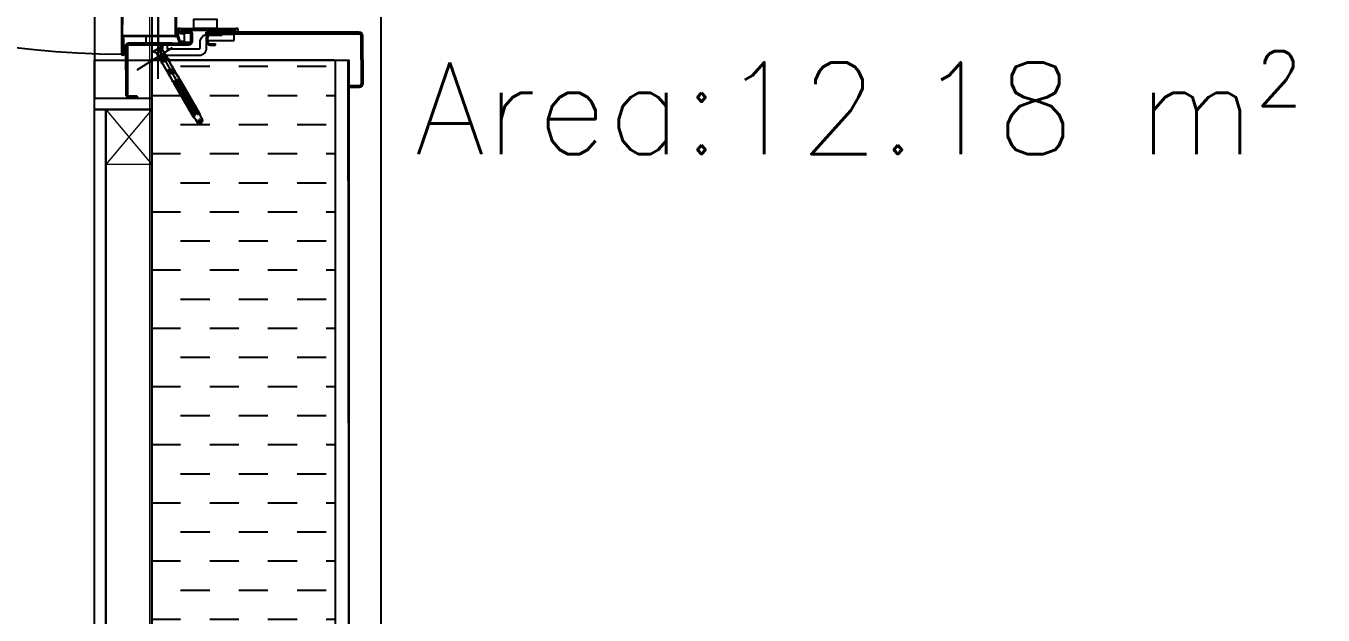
# Model space of a CAD drawing. Extents: x 820 to 5791, y 1495 to 5010.
# Drawn here: x 2715.9 to 2857.3, y 3006.7 to 3071 of the extents above; entities that cross this region are included whole.
import ezdxf
from ezdxf.enums import TextEntityAlignment as Align

# ---------------------------------------------------------------- set-up
doc = ezdxf.new("R2010")
doc.units = 0
doc.header["$LTSCALE"] = 20
for name, pattern in [('( Hidden )', [0.375, 0.25, -0.125]), ('4118-HT-02-300$0$HIDDEN2', [4.7625, 3.175, -1.5875]), ('CACHE', [0.375, 0.25, -0.125]), ('HIDDEN', [0.375, 0.25, -0.125])]:
    doc.linetypes.add(name, pattern=pattern)
for name, color, linetype, lineweight in [('0_YKA_Dim_int', 183, 'CONTINUOUS', 9), ('3_V_Profile_Metal', 141, 'CONTINUOUS', 15), ('_00_TT_PLASTER INTERIOR', 60, 'CONTINUOUS', 0)]:
    doc.layers.add(name, color=color, linetype=linetype, lineweight=lineweight)
for name, color, linetype in [('0_YKA_Hidden_Construction', 251, 'HIDDEN'), ('2_V_Wall', 43, 'CONTINUOUS'), ('2_V_Wall_Cementboard', 240, 'CONTINUOUS'), ('2_V_Wall_Gasblock', 133, 'CONTINUOUS'), ('3_V_Insulation_Sound', 41, 'BATTING'), ('4_V0_Door', 21, 'CONTINUOUS'), ('Alan', 102, 'CONTINUOUS'), ('Kiriş', 7, 'CONTINUOUS')]:
    doc.layers.add(name, color=color, linetype=linetype)
doc.layers.add('_00_TT_AREA', color=140, linetype='CONTINUOUS', plot=False)
doc.layers.add('dış ölçü', color=7, linetype='CONTINUOUS', lineweight=20, true_color=0x0d6787)
doc.styles.get("Standard").update_dxf_attribs({"font": 'txttw.shx'})
doc.linetypes.add('BATTING', pattern='A,0.00254,-2.54,[134,ltypeshp.shx,S=2.54,R=0,X=-2.54,Y=0],-5.08,[134,ltypeshp.shx,S=2.54,R=180,X=2.54,Y=0],-2.54', length=10.16254)

# ---------------------------------------------------------------- blocks, each defined once
blk = doc.blocks.new('yangü')
at = {"layer": '4_V0_Door'}
h = blk.add_hatch(color=256, dxfattribs=at)
h.paths.add_polyline_path([(39239.56, 97168.91), (39239.71, 97168.94), (39239.71, 97168.84), (39239.56, 97168.81), (39239.56, 97168.75, -0.414214), (39239.46, 97168.64), (39238.66, 97168.64, -0.414214), (39238.56, 97168.74), (39238.56, 97168.8), (39238.41, 97168.84), (39238.41, 97168.94), (39238.56, 97168.91), (39238.56, 97169.29), (39238.41, 97169.33), (39238.41, 97169.43), (39238.56, 97169.4), (39238.56, 97169.77), (39238.41, 97169.81), (39238.41, 97169.91), (39238.56, 97169.87), (39238.56, 97169.89, -0.214438), (39240.07, 97169.97, -0.903143), (39240.05, 97169.91, 0.3182), (39239.56, 97169.68), (39239.56, 97169.4), (39239.71, 97169.43), (39239.71, 97169.33), (39239.56, 97169.29)])
h.paths.add_polyline_path([(39238.71, 97169.32), (39239.41, 97169.32, 0.414214), (39239.46, 97169.37), (39239.46, 97169.7, -0.110986), (39239.62, 97169.9, 0.669875), (39239.59, 97169.99, 0.138351), (39238.66, 97169.83), (39238.66, 97169.37, 0.414214)], flags=16)
h.paths.add_polyline_path([(39238.66, 97169.17), (39238.66, 97168.79, 0.414214), (39238.71, 97168.74), (39239.41, 97168.74, 0.414214), (39239.46, 97168.79), (39239.46, 97169.17, 0.414214), (39239.41, 97169.22), (39238.71, 97169.22, 0.414214)], flags=16)
at = {"layer": '0_YKA_Hidden_Construction', "linetype": '4118-HT-02-300$0$HIDDEN2'}
blk.add_arc((39330.51, 97176, 0), 93.26, 89.9675, 179.8744, dxfattribs=at)
at = {"layer": '4_V0_Door'}
for p, q in [((39237.15, 97176.02, 0), (39237.15, 97176.1, 0)), ((39237.2, 97176.02, 0), (39237.2, 97176.1, 0)), ((39330.41, 97176.09, 0), (39237.23, 97176.1, 0)), ((39237.23, 97176.02, 0), (39237.23, 97176.1, 0)), ((39237.23, 97176.07, 0), (39239.15, 97176.07, 0)), ((39239.15, 97176.02, 0), (39237.23, 97176.02, 0)), ((39330.39, 97176.19, 0), (39237.25, 97176.2, 0)), ((39330.39, 97176.14, 0), (39237.25, 97176.15, 0)), ((39238.95, 97175.97, 0), (39237.25, 97175.97, 0)), ((39237.25, 97175.92, 0), (39238.95, 97175.92, 0)), ((39238.95, 97175.92, 0), (39238.95, 97176.02, 0)), ((39239.16, 97170.3, 0), (39239.15, 97176.02, 0)), ((39239.2, 97176.02, 0), (39239.21, 97170.3, 0)), ((39239.25, 97175.9, 0), (39239.25, 97176, 0)), ((39239.26, 97170.3, 0), (39239.25, 97175.9, 0)), ((39232.65, 97174.5, 0), (39232.45, 97174.5, 0)), ((39238.15, 97175.71, 0), (39233.75, 97175.7, 0)), ((39235.52, 97174.47, 0), (39237.99, 97170.64, 0)), ((39238.45, 97174.77, 0), (39238.27, 97174.77, 0)), ((39238.27, 97174.77, 0), (39238.28, 97170.65, 0)), ((39238.45, 97174.47, 0), (39238.45, 97175.41, 0)), ((39238.46, 97170.65, 0), (39238.45, 97174.77, 0)), ((39239.25, 97175.71, 0), (39239.26, 97175.69, 0)), ((39239.26, 97175.69, 0), (39239.25, 97175.67, 0)), ((39238.25, 97173.71, 0), (39238.25, 97174.33, 0)), ((39238.46, 97172.77, 0), (39238.45, 97174.33, 0)), ((39239.16, 97173.55, 0), (39238.46, 97173.55, 0)), ((39239.26, 97173.51, 0), (39239.26, 97173.49, 0)), ((39239.26, 97173.49, 0), (39239.26, 97173.47, 0)), ((39234.38, 97170.64, 0), (39236.3, 97171.75, 0)), ((39237.85, 97172.21, 0), (39234.5, 97170.27, 0)), ((39234.55, 97172.2, 0), (39238.75, 97172.21, 0)), ((39236.13, 97171.66, 0), (39236.01, 97171.59, 0)), ((39236.35, 97171.79, 0), (39236.22, 97171.71, 0)), ((39236.32, 97171.89, 0), (39236.3, 97171.75, 0)), ((39236.81, 97171.06, 0), (39236.32, 97171.89, 0)), ((39236.35, 97171.79, 0), (39236.37, 97171.91, 0)), ((39236.6, 97171.06, 0), (39236.35, 97171.79, 0)), ((39236.67, 97170.99, 0), (39236.37, 97171.91, 0)), ((39236.44, 97171.84, 0), (39236.37, 97171.91, 0)), ((39236.49, 97171.87, 0), (39236.44, 97171.84, 0)), ((39236.44, 97171.84, 0), (39236.69, 97171.11, 0)), ((39236.57, 97171.91, 0), (39236.49, 97171.87, 0)), ((39236.57, 97171.91, 0), (39236.59, 97172.04, 0)), ((39236.72, 97171.48, 0), (39236.57, 97171.91, 0)), ((39236.85, 97171.27, 0), (39236.59, 97172.04, 0)), ((39236.66, 97171.96, 0), (39236.59, 97172.04, 0)), ((39236.79, 97172.04, 0), (39236.66, 97171.96, 0)), ((39236.66, 97171.96, 0), (39236.91, 97171.24, 0)), ((39236.79, 97172.04, 0), (39236.81, 97172.16, 0)), ((39236.79, 97172.04, 0), (39236.8, 97172.06, 0)), ((39237.05, 97171.32, 0), (39236.79, 97172.04, 0)), ((39237.11, 97171.25, 0), (39236.81, 97172.16, 0)), ((39236.88, 97172.09, 0), (39236.81, 97172.16, 0)), ((39236.88, 97172.09, 0), (39237.39, 97172.39, 0)), ((39237.13, 97171.37, 0), (39236.88, 97172.09, 0)), ((39237.77, 97171.74, 0), (39237.09, 97171.34, 0)), ((39237.53, 97172.75, 0), (39237.39, 97172.39, 0)), ((39237.39, 97172.39, 0), (39237.77, 97171.74, 0)), ((39237.53, 97172.75, 0), (39238.16, 97171.68, 0)), ((39238.16, 97171.68, 0), (39237.77, 97171.74, 0)), ((39234.15, 97170.54, 0), (39230.37, 97168.36, 0)), ((39233.69, 97170.25, 0), (39233.56, 97170.17, 0)), ((39233.69, 97170.25, 0), (39233.56, 97170.17, 0)), ((39233.69, 97170.25, 0), (39233.56, 97170.17, 0)), ((39233.69, 97170.25, 0), (39233.56, 97170.17, 0)), ((39233.65, 97170.22, 0), (39233.69, 97170.25, 0)), ((39233.91, 97170.38, 0), (39233.78, 97170.3, 0)), ((39233.91, 97170.38, 0), (39233.78, 97170.3, 0)), ((39233.91, 97170.38, 0), (39233.78, 97170.3, 0)), ((39233.78, 97170.3, 0), (39233.91, 97170.38, 0)), ((39233.79, 97170.31, 0), (39233.78, 97170.3, 0)), ((39233.91, 97170.38, 0), (39233.79, 97170.31, 0)), ((39234.14, 97170.5, 0), (39234, 97170.43, 0)), ((39234.14, 97170.5, 0), (39234, 97170.43, 0)), ((39234.14, 97170.5, 0), (39234, 97170.43, 0)), ((39234, 97170.43, 0), (39234.14, 97170.5, 0)), ((39234.14, 97170.5, 0), (39234, 97170.43, 0)), ((39234.1, 97170.48, 0), (39234.14, 97170.5, 0)), ((39234.22, 97170.55, 0), (39234.36, 97170.63, 0)), ((39234.36, 97170.63, 0), (39234.22, 97170.55, 0)), ((39234.36, 97170.63, 0), (39234.22, 97170.55, 0)), ((39234.22, 97170.55, 0), (39234.36, 97170.63, 0)), ((39234.28, 97170.58, 0), (39234.22, 97170.55, 0)), ((39234.36, 97170.63, 0), (39234.24, 97170.56, 0)), ((39234.26, 97170.6, 0), (39234.33, 97170.72, 0)), ((39234.26, 97170.49, 0), (39234.32, 97170.4, 0)), ((39234.36, 97170.63, 0), (39234.28, 97170.58, 0)), ((39234.33, 97170.72, 0), (39234.38, 97170.64, 0)), ((39234.44, 97170.68, 0), (39234.58, 97170.76, 0)), ((39234.58, 97170.76, 0), (39234.44, 97170.68, 0)), ((39234.58, 97170.76, 0), (39234.44, 97170.68, 0)), ((39234.58, 97170.76, 0), (39234.44, 97170.68, 0)), ((39234.44, 97170.68, 0), (39234.58, 97170.76, 0)), ((39234.58, 97170.76, 0), (39234.44, 97170.68, 0)), ((39234.67, 97170.81, 0), (39234.8, 97170.89, 0)), ((39234.8, 97170.89, 0), (39234.67, 97170.81, 0)), ((39234.8, 97170.89, 0), (39234.67, 97170.81, 0)), ((39234.67, 97170.81, 0), (39234.8, 97170.89, 0)), ((39234.72, 97170.84, 0), (39234.67, 97170.81, 0)), ((39234.8, 97170.89, 0), (39234.72, 97170.84, 0)), ((39234.75, 97170, 0), (39236.67, 97171.11, 0)), ((39234.89, 97170.94, 0), (39235.02, 97171.02, 0)), ((39235.02, 97171.02, 0), (39234.89, 97170.94, 0)), ((39235.02, 97171.02, 0), (39234.89, 97170.94, 0)), ((39235.02, 97171.02, 0), (39234.89, 97170.94, 0)), ((39235.02, 97171.02, 0), (39234.89, 97170.94, 0)), ((39235.02, 97171.02, 0), (39235.03, 97171.03, 0)), ((39235.08, 97171.04, 0), (39235.23, 97170.28, 0)), ((39235.11, 97171.07, 0), (39235.24, 97171.14, 0)), ((39235.24, 97171.14, 0), (39235.11, 97171.07, 0)), ((39235.24, 97171.14, 0), (39235.11, 97171.07, 0)), ((39235.27, 97170.29, 0), (39235.14, 97170.21, 0)), ((39235.27, 97170.29, 0), (39235.14, 97170.21, 0)), ((39235.27, 97170.29, 0), (39235.14, 97170.21, 0)), ((39235.27, 97170.29, 0), (39235.14, 97170.21, 0)), ((39235.27, 97170.29, 0), (39235.14, 97170.21, 0)), ((39235.18, 97171.1, 0), (39235.33, 97170.33, 0)), ((39235.24, 97171.14, 0), (39235.39, 97170.37, 0)), ((39235.47, 97171.27, 0), (39235.33, 97171.19, 0)), ((39235.34, 97171.19, 0), (39235.49, 97170.43, 0)), ((39235.49, 97170.42, 0), (39235.36, 97170.34, 0)), ((39235.49, 97170.42, 0), (39235.36, 97170.34, 0)), ((39235.49, 97170.42, 0), (39235.36, 97170.34, 0)), ((39235.49, 97170.42, 0), (39235.36, 97170.34, 0)), ((39235.4, 97171.23, 0), (39235.55, 97170.46, 0)), ((39235.5, 97171.29, 0), (39235.65, 97170.52, 0)), ((39235.69, 97171.4, 0), (39235.55, 97171.32, 0)), ((39235.55, 97171.32, 0), (39235.69, 97171.4, 0)), ((39235.69, 97171.4, 0), (39235.55, 97171.32, 0)), ((39235.57, 97171.33, 0), (39235.55, 97171.32, 0)), ((39235.69, 97171.4, 0), (39235.57, 97171.33, 0)), ((39235.72, 97170.55, 0), (39235.58, 97170.47, 0)), ((39235.72, 97170.55, 0), (39235.58, 97170.47, 0)), ((39235.72, 97170.55, 0), (39235.58, 97170.47, 0)), ((39235.69, 97171.4, 0), (39235.69, 97171.42, 0)), ((39235.91, 97171.53, 0), (39235.77, 97171.45, 0)), ((39235.94, 97170.68, 0), (39235.8, 97170.6, 0)), ((39235.94, 97170.68, 0), (39235.8, 97170.6, 0)), ((39235.94, 97170.68, 0), (39235.8, 97170.6, 0)), ((39236.01, 97171.59, 0), (39236, 97171.58, 0)), ((39236.16, 97170.81, 0), (39236.02, 97170.73, 0)), ((39236.38, 97170.93, 0), (39236.25, 97170.86, 0)), ((39236.38, 97170.93, 0), (39236.37, 97170.96, 0)), ((39236.4, 97170.91, 0), (39236.38, 97170.93, 0)), ((39236.6, 97171.06, 0), (39236.47, 97170.98, 0)), ((39236.67, 97170.99, 0), (39236.6, 97171.06, 0)), ((39236.67, 97170.99, 0), (39236.69, 97171.11, 0)), ((39236.81, 97171.06, 0), (39236.67, 97171.11, 0)), ((39236.82, 97171.19, 0), (39236.69, 97171.11, 0)), ((39236.82, 97171.19, 0), (39236.72, 97171.48, 0)), ((39236.89, 97171.12, 0), (39236.82, 97171.19, 0)), ((39236.86, 97171.23, 0), (39236.85, 97171.3, 0)), ((39236.89, 97171.12, 0), (39236.86, 97171.23, 0)), ((39236.89, 97171.12, 0), (39236.9, 97171.17, 0)), ((39236.9, 97171.17, 0), (39236.91, 97171.24, 0)), ((39237.05, 97171.32, 0), (39236.91, 97171.24, 0)), ((39237.11, 97171.25, 0), (39237.05, 97171.32, 0)), ((39237.11, 97171.25, 0), (39237.13, 97171.37, 0)), ((39238.28, 97170.65, 0), (39238.46, 97170.65, 0)), ((39238.46, 97170.35, 0), (39238.46, 97168.91, 0)), ((39239.26, 97171.31, 0), (39239.27, 97171.29, 0)), ((39239.27, 97171.29, 0), (39239.26, 97171.27, 0)), ((39239.26, 97170.3, 0), (39328.4, 97170.28, 0)), ((39328.4, 97170.23, 0), (39239.26, 97170.25, 0)), ((39239.27, 97170.2, 0), (39239.26, 97170.2, 0)), ((39239.27, 97170.2, 0), (39328.39, 97170.18, 0)), ((39234.56, 97169.86, 0), (39230.77, 97167.67, 0)), ((39233.03, 97169.86, 0), (39231.03, 97168.71, 0)), ((39231.65, 97168.2, 0), (39231.28, 97168.85, 0)), ((39231.36, 97168.9, 0), (39233.03, 97169.86, 0)), ((39233.5, 97169.27, 0), (39231.41, 97168.06, 0)), ((39231.95, 97168.87, 0), (39231.9, 97168.79, 0)), ((39232, 97168.8, 0), (39231.95, 97168.74, 0)), ((39233.09, 97169.54, 0), (39233.03, 97169.46, 0)), ((39233.13, 97169.47, 0), (39233.08, 97169.41, 0)), ((39233.25, 97169.99, 0), (39233.12, 97169.91, 0)), ((39233.25, 97169.99, 0), (39233.12, 97169.91, 0)), ((39233.47, 97170.12, 0), (39233.34, 97170.04, 0)), ((39233.34, 97170.04, 0), (39233.47, 97170.12, 0)), ((39233.47, 97170.12, 0), (39233.34, 97170.04, 0)), ((39233.47, 97170.12, 0), (39233.34, 97170.04, 0)), ((39233.5, 97169.27, 0), (39233.37, 97169.19, 0)), ((39233.72, 97169.39, 0), (39233.59, 97169.32, 0)), ((39233.72, 97169.39, 0), (39233.59, 97169.32, 0)), ((39233.72, 97169.39, 0), (39233.59, 97169.32, 0)), ((39233.94, 97169.52, 0), (39233.81, 97169.44, 0)), ((39233.94, 97169.52, 0), (39233.81, 97169.44, 0)), ((39233.94, 97169.52, 0), (39233.81, 97169.44, 0)), ((39233.94, 97169.52, 0), (39233.81, 97169.44, 0)), ((39234.17, 97169.65, 0), (39234.03, 97169.57, 0)), ((39234.17, 97169.65, 0), (39234.03, 97169.57, 0)), ((39234.17, 97169.65, 0), (39234.03, 97169.57, 0)), ((39234.17, 97169.65, 0), (39234.03, 97169.57, 0)), ((39234.17, 97169.65, 0), (39234.03, 97169.57, 0)), ((39234.39, 97169.78, 0), (39234.25, 97169.7, 0)), ((39234.39, 97169.78, 0), (39234.25, 97169.7, 0)), ((39234.39, 97169.78, 0), (39234.25, 97169.7, 0)), ((39234.39, 97169.78, 0), (39234.25, 97169.7, 0)), ((39234.39, 97169.78, 0), (39234.25, 97169.7, 0)), ((39234.61, 97169.91, 0), (39234.47, 97169.83, 0)), ((39234.61, 97169.91, 0), (39234.47, 97169.83, 0)), ((39234.61, 97169.91, 0), (39234.47, 97169.83, 0)), ((39234.61, 97169.91, 0), (39234.47, 97169.83, 0)), ((39234.61, 97169.91, 0), (39234.47, 97169.83, 0)), ((39234.61, 97169.91, 0), (39234.47, 97169.83, 0)), ((39234.56, 97169.98, 0), (39234.5, 97170.07, 0)), ((39234.66, 97169.91, 0), (39234.8, 97169.92, 0)), ((39234.83, 97170.04, 0), (39234.69, 97169.96, 0)), ((39234.83, 97170.04, 0), (39234.69, 97169.96, 0)), ((39234.83, 97170.04, 0), (39234.69, 97169.96, 0)), ((39234.83, 97170.04, 0), (39234.69, 97169.96, 0)), ((39234.83, 97170.04, 0), (39234.69, 97169.96, 0)), ((39234.83, 97170.04, 0), (39234.69, 97169.96, 0)), ((39234.8, 97169.92, 0), (39234.75, 97170, 0)), ((39235.05, 97170.16, 0), (39234.92, 97170.09, 0)), ((39235.05, 97170.16, 0), (39234.92, 97170.09, 0)), ((39235.05, 97170.16, 0), (39234.92, 97170.09, 0)), ((39235.05, 97170.16, 0), (39234.92, 97170.09, 0)), ((39235.05, 97170.16, 0), (39234.92, 97170.09, 0)), ((39239.66, 97168.85, 0), (39239.66, 97169.75, 0)), ((39239.86, 97168.85, 0), (39239.86, 97169.75, 0)), ((39239.86, 97168.85, 0), (39239.87, 97163.65, 0)), ((39240.06, 97169.75, 0), (39240.07, 97163.65, 0)), ((39229.61, 97167.46, 0), (39229.76, 97167.6, 0)), ((39229.82, 97167.51, 0), (39229.61, 97167.46, 0)), ((39229.76, 97167.91, 0), (39229.64, 97167.78, 0)), ((39229.64, 97167.78, 0), (39229.7, 97167.69, 0)), ((39229.76, 97167.71, 0), (39229.7, 97167.69, 0)), ((39230.19, 97168.17, 0), (39229.76, 97167.91, 0)), ((39229.76, 97167.71, 0), (39230.01, 97167.85, 0)), ((39230.05, 97167.77, 0), (39229.76, 97167.6, 0)), ((39229.76, 97167.6, 0), (39229.82, 97167.51, 0)), ((39230.11, 97167.68, 0), (39229.82, 97167.51, 0)), ((39229.9, 97167.46, 0), (39229.85, 97167.42, 0)), ((39229.91, 97167.32, 0), (39229.85, 97167.42, 0)), ((39229.9, 97167.46, 0), (39230.15, 97167.6, 0)), ((39230.05, 97167.77, 0), (39230.01, 97167.85, 0)), ((39230.52, 97167.61, 0), (39230.08, 97167.35, 0)), ((39230.15, 97167.6, 0), (39230.11, 97167.68, 0)), ((39230.37, 97168.36, 0), (39230.19, 97168.17, 0)), ((39230.77, 97167.67, 0), (39230.52, 97167.61, 0)), ((39230.82, 97168.21, 0), (39230.77, 97168.12, 0)), ((39230.87, 97168.13, 0), (39230.82, 97168.07, 0)), ((39231.09, 97168.31, 0), (39231.03, 97168.71, 0)), ((39231.41, 97168.06, 0), (39231.09, 97168.31, 0)), ((39238.66, 97168.64, 0), (39239.46, 97168.64, 0)), ((39238.66, 97168.44, 0), (39239.46, 97168.44, 0)), ((39238.75, 97168.44, 0), (39239.37, 97168.44, 0)), ((39229.91, 97167.32, 0), (39230.08, 97167.35, 0)), ((39238.24, 97166.55, 0), (39238.24, 97165.95, 0)), ((39238.24, 97165.95, 0), (39238.39, 97165.95, 0)), ((39238.39, 97166.55, 0), (39238.39, 97165.95, 0)), ((39239.04, 97166.95, 0), (39238.64, 97166.95, 0)), ((39239.44, 97166.96, 0), (39239.64, 97166.96, 0)), ((39239.44, 97165.76, 0), (39239.44, 97166.96, 0)), ((39239.29, 97165.26, 0), (39239.44, 97165.26, 0)), ((39239.44, 97150.27, 0), (39239.44, 97165.76, 0)), ((39238.74, 97163.91, 0), (39239.44, 97163.91, 0)), ((39239.67, 97164.45, 0), (39239.67, 97163.65, 0)), ((39239.87, 97164.45, 0), (39239.67, 97164.45, 0)), ((39233.84, 97151.5, 0), (39233.64, 97151.5, 0)), ((39233.84, 97151.5, 0), (39233.84, 97150.22, 0)), ((39234.04, 97150.03, 0), (39239.24, 97150.07, 0))]:
    blk.add_line(p, q, dxfattribs=at)
at = {"layer": '4_V0_Door', "elevation": 0}
for points in [[(39232.45, 97174.5), (39232.45, 97175.3, -0.414214), (39232.85, 97175.7), (39238.15, 97175.71, -0.414214), (39238.45, 97175.41), (39238.45, 97174.33)], [(39232.65, 97174.5), (39232.65, 97175.3, -0.414214), (39232.85, 97175.5), (39238.15, 97175.51, -0.414214), (39238.25, 97175.41), (39238.25, 97174.33)], [(39238.26, 97171.91), (39237.13, 97171.91), (39237.13, 97167.71, 0.414214), (39237.94, 97166.91), (39238.45, 97166.91)], [(39238.26, 97171.21), (39237.83, 97171.21), (39237.83, 97167.71, 0.414214), (39237.93, 97167.61), (39238.53, 97167.61, -0.414214), (39239.44, 97166.71), (39239.44, 97163.91)], [(39233.64, 97151.5), (39233.64, 97150.22, 0.414214), (39234.04, 97149.83), (39239.24, 97149.87, 0.414214), (39239.64, 97150.27), (39239.64, 97166.96)], [(39239.29, 97165.26), (39239.29, 97166.56, 0.414214), (39239.04, 97166.8), (39238.64, 97166.8)], [(39238.71, 97166.8, -0.124941), (39238.74, 97166.71), (39238.74, 97163.91)]]:
    blk.add_lwpolyline(points, format="xyb", dxfattribs=at)
for points in [[(39238.25, 97173.71), (39238.26, 97168.84)], [(39236.58, 97153.02), (39236.58, 97173.01)], [(39238.46, 97172.77), (39238.46, 97168.83)], [(39240.07, 97165.81), (39240.06, 97168.31), (39241.06, 97168.31), (39241.07, 97165.81), (39240.07, 97165.81)]]:
    blk.add_lwpolyline(points, dxfattribs=at)
for points in [[(39239.71, 97169.43), (39239.56, 97169.4), (39239.56, 97169.68, -0.3182), (39240.05, 97169.91, 0.903143), (39240.07, 97169.97, 0.214438), (39238.56, 97169.89), (39238.56, 97169.87), (39238.41, 97169.91), (39238.41, 97169.81), (39238.56, 97169.77), (39238.56, 97169.4), (39238.41, 97169.43), (39238.41, 97169.33), (39238.56, 97169.29), (39238.56, 97168.91), (39238.41, 97168.94), (39238.41, 97168.84), (39238.56, 97168.8), (39238.56, 97168.74, 0.414214), (39238.66, 97168.64), (39239.46, 97168.64, 0.414214), (39239.56, 97168.75), (39239.56, 97168.81), (39239.71, 97168.84), (39239.71, 97168.94), (39239.56, 97168.91), (39239.56, 97169.29), (39239.71, 97169.33)], [(39239.59, 97169.99, 0.138351), (39238.66, 97169.83), (39238.66, 97169.37, 0.414214), (39238.71, 97169.32), (39239.41, 97169.32, 0.414214), (39239.46, 97169.37), (39239.46, 97169.7, -0.110986), (39239.62, 97169.9, 0.669875)]]:
    blk.add_lwpolyline(points, format="xyb", close=True, dxfattribs=at)
at = {"layer": '4_V0_Door'}
blk.add_circle((39234.36, 97170.22, 0), 0.0973, dxfattribs=at)
for centre, radius, start, end in [((39237.25, 97176.1, 0), 0.1, 90.0775, 180.0775), ((39237.25, 97176.02, 0), 0.1, 180.0775, 270.0775), ((39237.25, 97176.1, 0), 0.05, 90.0775, 180.0775), ((39237.25, 97176.02, 0), 0.05, 180.0775, 270.0775), ((39239.15, 97176, 0), 0.1, 0.0775, 90.0775), ((39239.15, 97176.02, 0), 0.05, 0.0775, 90.0775), ((39238.15, 97175.41, 0), 0.3, 0.0775, 90.0775), ((39233.5, 97170.4, 0), 0.38, 270.6387, 329.9178), ((39233.89, 97170.2, 0), 0.0656, 62.4539, 176.3285), ((39233.92, 97170.64, 0), 0.38, 270.6387, 335.9597), ((39233.97, 97170.55, 0), 0.38, 270.6387, 335.9597), ((39234.23, 97170.11, 0), 0.0921, 89.8349, 194.0897), ((39234.19, 97170.61, 0), 0.0745, 237.9132, 358.4725), ((39239.26, 97170.3, 0), 0.1, 180.0775, 270.0775), ((39239.26, 97170.3, 0), 0.05, 180.0775, 270.0775), ((39231.7, 97168.66, 0), 0.464, 155.9763, 264.1787), ((39231.37, 97168.74, 0), 0.0656, 62.4539, 176.3285), ((39231.4, 97169.18, 0), 0.38, 270.6387, 329.9178), ((39231.45, 97169.09, 0), 0.38, 270.6387, 329.9178), ((39231.79, 97168.99, 0), 0.0656, 62.4539, 176.3285), ((39231.84, 97168.9, 0), 0.0656, 62.4539, 176.3285), ((39231.82, 97169.43, 0), 0.38, 270.6387, 329.9178), ((39231.87, 97169.34, 0), 0.38, 270.6387, 329.9178), ((39231.91, 97168.75, 0), 0.0394, 111.5898, 344.9866), ((39232.02, 97168.87, 0), 0.0656, 62.4539, 176.3285), ((39232.06, 97168.79, 0), 0.0656, 62.4539, 176.3285), ((39232.37, 97168.48, 0), 0.38, 90.2371, 149.5163), ((39232.05, 97169.31, 0), 0.38, 270.6387, 329.9178), ((39232.09, 97169.23, 0), 0.38, 270.6387, 329.9178), ((39232.21, 97169.23, 0), 0.0656, 62.4539, 176.3285), ((39232.26, 97169.14, 0), 0.0656, 62.4539, 176.3285), ((39232.24, 97169.67, 0), 0.38, 270.6387, 329.9178), ((39232.29, 97169.58, 0), 0.38, 270.6387, 329.9178), ((39232.39, 97168.92, 0), 0.0656, 243.8264, 357.701), ((39232.44, 97169.11, 0), 0.0656, 62.4539, 176.3285), ((39232.48, 97169.04, 0), 0.0656, 62.4539, 176.3285), ((39232.45, 97168.83, 0), 0.0656, 243.8264, 357.701), ((39232.79, 97168.72, 0), 0.38, 90.2371, 149.5163), ((39232.47, 97169.55, 0), 0.38, 270.6387, 329.9178), ((39232.51, 97169.48, 0), 0.38, 270.6387, 329.9178), ((39232.84, 97168.63, 0), 0.38, 90.2371, 149.5163), ((39232.63, 97169.47, 0), 0.0656, 62.4539, 176.3285), ((39232.68, 97169.38, 0), 0.0656, 62.4539, 176.3285), ((39232.65, 97169.91, 0), 0.38, 270.6387, 329.9178), ((39232.71, 97169.82, 0), 0.38, 270.6387, 329.9178), ((39232.81, 97169.16, 0), 0.0656, 243.8264, 357.701), ((39232.84, 97169.34, 0), 0.0525, 267.0066, 153.1483), ((39232.86, 97169.07, 0), 0.0656, 243.8264, 357.701), ((39233.2, 97168.96, 0), 0.38, 90.2371, 149.5163), ((39233.25, 97168.87, 0), 0.38, 90.2371, 149.5163), ((39233.05, 97169.72, 0), 0.0656, 62.4539, 176.3285), ((39233.04, 97169.42, 0), 0.0394, 111.5898, 344.9866), ((39233.1, 97169.63, 0), 0.0656, 62.4539, 176.3285), ((39233.07, 97170.15, 0), 0.38, 270.6387, 329.9178), ((39233.15, 97169.54, 0), 0.0656, 62.4539, 176.3285), ((39233.13, 97170.07, 0), 0.38, 270.6387, 329.9178), ((39233.19, 97169.46, 0), 0.0656, 62.4539, 176.3285), ((39233.18, 97169.98, 0), 0.38, 270.6387, 329.9178), ((39233.23, 97169.4, 0), 0.0656, 243.8264, 357.701), ((39233.22, 97169.9, 0), 0.38, 270.6387, 329.9178), ((39233.28, 97169.31, 0), 0.0656, 243.8264, 357.701), ((39233.62, 97169.21, 0), 0.38, 90.2371, 149.5163), ((39233.68, 97169.12, 0), 0.38, 90.2371, 149.5163), ((39233.47, 97169.96, 0), 0.0656, 62.4539, 176.3285), ((39233.52, 97169.87, 0), 0.0656, 62.4539, 176.3285), ((39233.57, 97169.78, 0), 0.0656, 62.4539, 176.3285), ((39233.55, 97170.31, 0), 0.38, 270.6387, 329.9178), ((39233.62, 97169.71, 0), 0.0656, 62.4539, 176.3285), ((39233.6, 97170.22, 0), 0.38, 270.6387, 329.9178), ((39233.65, 97169.65, 0), 0.0656, 243.8264, 357.701), ((39233.64, 97170.15, 0), 0.38, 270.6387, 329.9178), ((39233.7, 97169.56, 0), 0.0656, 243.8264, 357.701), ((39234.04, 97169.45, 0), 0.38, 90.2371, 149.5163), ((39234.1, 97169.36, 0), 0.38, 90.2371, 149.5163), ((39233.94, 97170.11, 0), 0.0656, 62.4539, 176.3285), ((39233.97, 97170.01, 0), 0.0525, 267.0066, 153.1483), ((39234.07, 97169.89, 0), 0.0656, 243.8264, 357.701), ((39234.12, 97169.8, 0), 0.0656, 243.8264, 357.701), ((39234.21, 97170.15, 0), 0.0921, 226.0652, 330.32), ((39234.46, 97169.69, 0), 0.38, 84.1952, 149.5163), ((39234.52, 97169.6, 0), 0.38, 84.1952, 149.5163), ((39234.63, 97169.85, 0), 0.0745, 61.6824, 168.8658), ((39238.66, 97168.84, 0), 0.4, 180.0775, 270.0775), ((39238.66, 97168.84, 0), 0.2, 180.0775, 270.0775), ((39239.46, 97168.84, 0), 0.2, 270.0775, 0.0775), ((39239.46, 97168.84, 0), 0.4, 270.0775, 0.0775), ((39239.86, 97169.75, 0), 0.2, 90.0775, 180.0775), ((39239.86, 97169.75, 0), 0.2, 0.0775, 90.0775), ((39230.53, 97168.26, 0), 0.0656, 62.4539, 176.3285), ((39230.52, 97168.23, 0), 0.0614, 152.636, 267.5189), ((39230.58, 97168.17, 0), 0.0656, 62.4539, 176.3285), ((39230.56, 97168.7, 0), 0.38, 270.6387, 329.9178), ((39230.61, 97168.61, 0), 0.38, 270.6387, 329.9178), ((39230.71, 97167.94, 0), 0.0656, 243.8264, 357.701), ((39230.74, 97167.86, 0), 0.0635, 155.5018, 264.6531), ((39230.76, 97167.85, 0), 0.0656, 243.8264, 357.701), ((39230.78, 97168.08, 0), 0.0394, 111.5898, 344.9866), ((39231.1, 97167.75, 0), 0.38, 90.2371, 149.5163), ((39230.89, 97168.2, 0), 0.0656, 62.4539, 176.3285), ((39231.16, 97167.66, 0), 0.38, 90.2371, 149.5163), ((39230.93, 97168.12, 0), 0.0656, 62.4539, 176.3285), ((39230.95, 97168.5, 0), 0.0656, 62.4539, 176.3285), ((39230.91, 97168.64, 0), 0.38, 270.6387, 329.9178), ((39231, 97168.41, 0), 0.0656, 62.4539, 176.3285), ((39230.96, 97168.56, 0), 0.38, 270.6387, 329.9178), ((39230.98, 97168.94, 0), 0.38, 270.6387, 329.9178), ((39231.03, 97168.85, 0), 0.38, 270.6387, 329.9178), ((39231.13, 97168.19, 0), 0.0656, 243.8264, 357.701), ((39231.18, 97168.1, 0), 0.0656, 243.8264, 357.701), ((39231.53, 97167.99, 0), 0.38, 90.2371, 149.5163), ((39231.31, 97168.44, 0), 0.0656, 62.4539, 176.3285), ((39231.58, 97167.9, 0), 0.38, 90.2371, 149.5163), ((39231.35, 97168.37, 0), 0.0656, 62.4539, 176.3285), ((39231.34, 97168.88, 0), 0.38, 270.6387, 329.9178), ((39231.42, 97168.66, 0), 0.0656, 62.4539, 176.3285), ((39231.38, 97168.81, 0), 0.38, 270.6387, 329.9178), ((39231.55, 97168.43, 0), 0.0656, 243.8264, 357.701), ((39231.6, 97168.34, 0), 0.0656, 243.8264, 357.701), ((39231.95, 97168.24, 0), 0.38, 90.2371, 149.5163), ((39231.71, 97168.67, 0), 0.0525, 267.0066, 153.1483), ((39232, 97168.15, 0), 0.38, 90.2371, 149.5163), ((39231.97, 97168.67, 0), 0.0656, 243.8264, 357.701), ((39232.02, 97168.59, 0), 0.0656, 243.8264, 357.701), ((39232.42, 97168.39, 0), 0.38, 90.2371, 149.5163), ((39238.64, 97166.55, 0), 0.4, 90.0775, 180.0775), ((39238.64, 97166.55, 0), 0.25, 90.0775, 180.0775), ((39239.04, 97166.55, 0), 0.4, 0.0775, 90.0775), ((39239.87, 97163.65, 0), 0.2, 180.0775, 0.0775), ((39234.04, 97150.23, 0), 0.2, 180.0775, 270.0775), ((39239.24, 97150.27, 0), 0.2, 270.0775, 0.0775)]:
    blk.add_arc(centre, radius, start, end, dxfattribs=at)

msp = doc.modelspace()

# ---------------------------------------------------------------- hatches: boundary and pattern name
at = {"layer": '2_V_Wall_Gasblock'}
h = msp.add_hatch(dxfattribs=at)
h.set_pattern_fill('DASH', color=256, style=0)
h.set_pattern_definition([(0, (5164.7874, -4629.647), (3.175, 3.175), [3.175, -3.175])])
h.paths.add_polyline_path([(2729.59, 2986.55), (2729.59, 3067.21), (2749.59, 3067.21), (2749.59, 2986.55)])

# ---------------------------------------------------------------- linework, layer by layer
at = {"layer": '2_V_Wall'}
msp.add_lwpolyline([(2729.59, 2986.55), (2729.59, 3067.21), (2749.59, 3067.21), (2749.59, 2986.55)], close=True, dxfattribs=at)
at = {"layer": '2_V_Wall_Cementboard', "linetype": '( Hidden )', "ltscale": 50}
msp.add_lwpolyline([(2723.34, 3166.69), (2723.34, 3063.09)], dxfattribs=at)
at = {"layer": '2_V_Wall_Cementboard'}
for points in [[(2723.34, 3061.84), (2723.34, 3063.09), (2729.59, 3063.09), (2729.59, 3061.84)], [(2724.59, 2996.8), (2723.34, 2996.8), (2723.34, 3061.84), (2724.59, 3061.84)]]:
    msp.add_lwpolyline(points, close=True, dxfattribs=at)
at = {"layer": '3_V_Insulation_Sound', "linetype": 'Continuous'}
msp.add_lwpolyline([(2724.59, 3061.84), (2729.59, 3061.84), (2729.59, 2996.8), (2724.59, 2996.8)], close=True, dxfattribs=at)
at = {"layer": '3_V_Profile_Metal'}
msp.add_lwpolyline([(2724.59, 3061.84), (2729.59, 3061.84), (2729.59, 3055.84), (2724.59, 3055.84), (2724.59, 3061.84), (2729.59, 3055.84), (2729.59, 3061.84), (2724.59, 3055.84)], dxfattribs=at)
at = {"layer": '_00_TT_AREA'}
for points in [[(2419.63, 3567.8), (2419.63, 2937.8), (2475.88, 2937.8), (2475.88, 2932.8), (2662.15, 2932.8), (2662.15, 2998.05), (2723.34, 2998.05), (2723.34, 3067.21), (2730.28, 3067.21), (2730.28, 3161.74), (2729.39, 3161.74), (2729.39, 3166.69), (2723.34, 3166.69), (2723.34, 3220.41)], [(2861.67, 2927.98), (2868.09, 2927.97), (2868.09, 2932.97), (3228.09, 2932.97), (3228.09, 3179.97), (2751.09, 3179.97), (2751.09, 3161.74), (2730.28, 3161.74), (2730.28, 3067.21), (2751.09, 3067.22), (2751.09, 2988.05), (2761.09, 2988.05), (2761.09, 2928.05), (2767.15, 2928.05), (2767.15, 2906.55), (2861.67, 2906.55), (2861.67, 2927.98)]]:
    msp.add_lwpolyline(points, dxfattribs=at)
at = {"layer": '_00_TT_PLASTER INTERIOR'}
msp.add_lwpolyline([(2767.15, 2928.03), (2761.09, 2928.03), (2761.09, 2988.05), (2751.09, 2988.05), (2750.96, 3067.22)], dxfattribs=at)
at = {"layer": 'dış ölçü'}
msp.add_lwpolyline([(2729.39, 2986.55), (2729.39, 3181.47)], dxfattribs=at)
at = {"layer": 'Kiriş', "color": 4, "linetype": 'CACHE', "lineweight": -3, "ltscale": 50}
msp.add_lwpolyline([(2729.59, 2986.55), (2754.59, 2986.55), (2754.59, 3181.47), (2729.59, 3181.47)], close=True, dxfattribs=at)

# ---------------------------------------------------------------- block references
at = {"layer": '0_YKA_Dim_int', "rotation": 90.00000000000001}
msp.add_blockref('yangü', (99902.48, -36169.37, 0), dxfattribs=at)

# ---------------------------------------------------------------- texts
at = {"layer": 'Alan'}
msp.add_text('Area:12.18 m²', height=10, dxfattribs=at).set_placement((2806.68, 3056.98), align=Align.CENTER)

doc.saveas('drawing.dxf')
